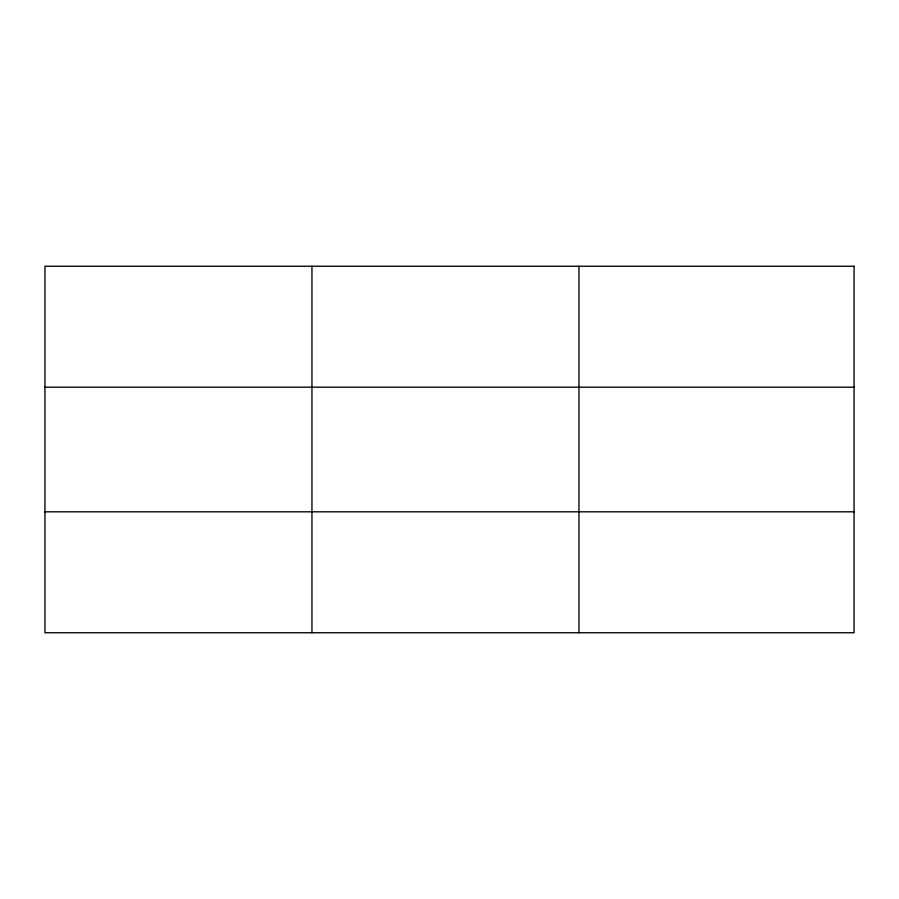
<?xml version="1.0" encoding="UTF-8"?>
<svg xmlns="http://www.w3.org/2000/svg" width="899" height="899" viewBox="0 0 899 899"><rect width="100%" height="100%" fill="white"/><g stroke="black" fill="none" stroke-linecap="round" stroke-linejoin="round"><path stroke-width="1.35" d="M311.953 632.75L311.953 266.25M578.956 632.75L578.956 266.25M44.95 387.188L854.05 387.188M44.95 511.812L854.05 511.812M854.05 266.25L854.05 632.75L44.95 632.75L44.95 266.25L854.05 266.25"/></g></svg>
